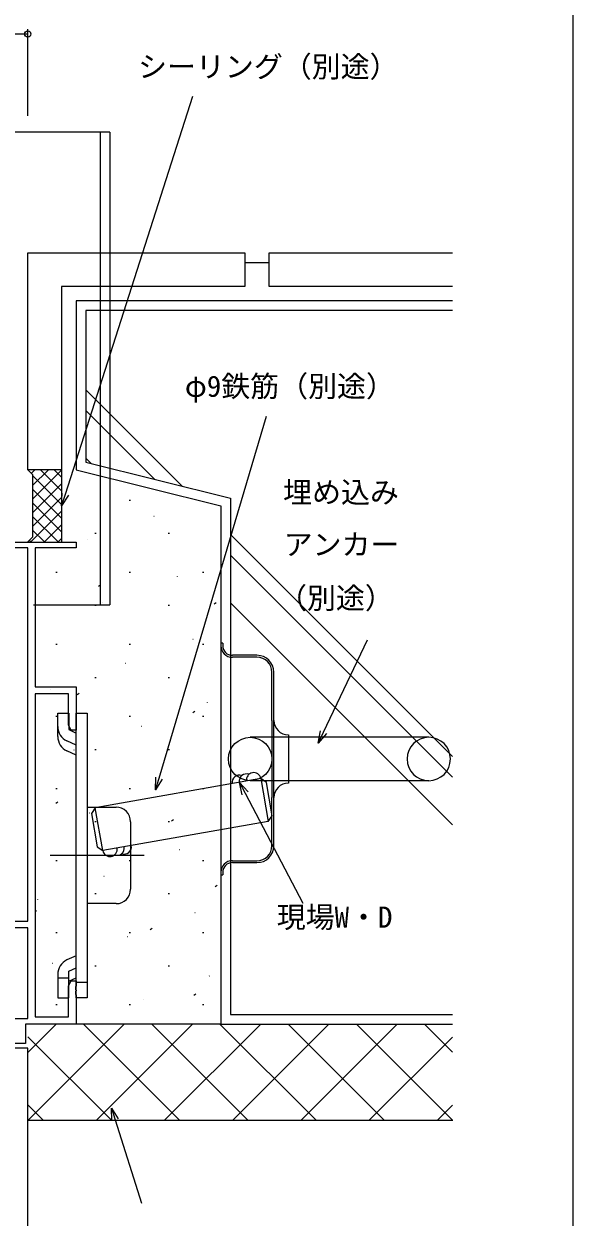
# Model space of a CAD drawing. Units: millimetres, scale not verified. Extents: x -437 to 438, y -344 to 341.
# Drawn here: x 324.3 to 438.2, y -159.1 to 88.4 of the extents above; entities that cross this region are included whole.
import ezdxf
from ezdxf.enums import TextEntityAlignment as Align

# ---------------------------------------------------------------- set-up
doc = ezdxf.new("R2010")
doc.units = ezdxf.units.MM
doc.header["$LTSCALE"] = 2
for name, color, linetype in [('0-2_YKK_11', 7, 'Continuous'), ('0-4_YKK_12', 2, 'Continuous'), ('0-5_YKK_13', 4, 'Continuous'), ('0-7_YKK_D', 6, 'Continuous'), ('0-8_YKK_ZWAK', 7, 'Continuous'), ('0-9_YSS_K', 3, 'Continuous')]:
    doc.layers.add(name, color=color, linetype=linetype)
doc.styles.add('ＭＳ ゴシック', font='')
doc.styles.get('ＭＳ ゴシック').set_extended_font_data('MS Gothic')

msp = doc.modelspace()

# ---------------------------------------------------------------- linework, layer by layer
at = {"layer": '0-2_YKK_11'}
for points in [[(310.167, -19.072), (335.167, -19.072), (335.167, -20.272), (326.667, -20.272), (326.667, -49.072), (335.167, -49.072)], [(335.167, -49.072), (335.167, -58.072), (334.167, -58.072), (333.567, -57.033), (333.567, -50.572), (326.667, -50.572)], [(326.667, -50.572), (326.667, -117.572), (333.567, -117.572), (333.567, -111.111), (334.167, -110.072), (335.167, -110.072), (335.167, -111.114), (335.047, -111.297), (335.047, -111.847), (335.167, -112.03), (335.167, -112.114), (335.047, -112.297), (335.047, -112.847), (335.167, -113.03), (335.167, -119.072), (324.667, -119.072), (324.667, -123.072), (318.667, -123.072)], [(318.667, -117.872), (325.167, -117.872), (325.167, -99.072), (287.967, -99.072)]]:
    msp.add_lwpolyline(points, dxfattribs=at)
msp.add_lwpolyline([(325.167, -97.672), (325.167, -20.272), (311.367, -20.272), (311.367, -22.772), (299.567, -22.772), (299.567, -63.172), (309.567, -63.172), (309.567, -66.172), (312.567, -66.172), (312.567, -89.772), (309.567, -89.772), (309.567, -97.672)], close=True, dxfattribs=at)
at = {"layer": '0-4_YKK_12'}
for p, q in [((342.169, 65.924), (174.167, 65.924)), ((340.169, 65.924), (340.169, 50.924)), ((340.169, 50.924), (340.169, -32.076)), ((326.369, -32.078), (342.169, -32.078))]:
    msp.add_line(p, q, dxfattribs=at)
msp.add_lwpolyline([(342.169, 65.924), (342.169, 50.924), (342.169, -32.076)], dxfattribs=at)
at = {"layer": '0-5_YKK_13'}
for p, q in [((365.167, -40.072), (365.167, -40.572)), ((365.567, -40.072), (365.167, -40.072)), ((365.167, -40.572), (365.167, -87.572)), ((365.567, -40.072), (365.567, -40.572)), ((372.667, -42.572), (367.567, -42.572)), ((372.667, -42.972), (367.567, -42.972)), ((375.767, -56.072), (375.767, -46.072)), ((376.167, -56.072), (376.167, -46.072)), ((331.367, -59.404), (331.367, -56.866)), ((375.767, -56.072), (375.767, -72.072)), ((376.167, -72.072), (376.167, -56.072)), ((379.167, -59.072), (379.167, -69.072)), ((335.167, -61.233), (333.255, -60.328)), ((408.267, -59.572), (371.267, -59.572)), ((335.167, -63.278), (333.273, -62.395)), ((408.267, -68.572), (371.267, -68.572)), ((337.467, -74.072), (343.467, -74.072)), ((375.767, -82.072), (375.767, -72.072)), ((376.167, -82.072), (376.167, -72.072)), ((346.467, -77.072), (346.467, -91.072)), ((349.248, -84.072), (329.796, -84.072)), ((367.567, -85.172), (372.667, -85.172)), ((367.567, -85.572), (372.667, -85.572)), ((365.167, -87.572), (365.167, -88.072)), ((365.167, -88.072), (365.567, -88.072)), ((365.567, -87.572), (365.567, -88.072)), ((343.467, -94.072), (337.467, -94.072)), ((335.167, -104.866), (333.273, -105.749)), ((333.667, -109.515), (331.367, -109.515)), ((333.667, -110.166), (335.167, -109.456)), ((337.467, -110.397), (335.167, -110.397))]:
    msp.add_line(p, q, dxfattribs=at)
for points in [[(331.367, -57.345), (331.367, -54.572), (333.667, -54.572), (333.667, -57.978), (335.167, -58.688)], [(331.367, -108.74), (331.367, -111.278), (331.367, -113.572), (333.667, -113.572), (333.667, -108.103), (335.167, -107.404)]]:
    msp.add_lwpolyline(points, dxfattribs=at)
msp.add_lwpolyline([(335.167, -113.572), (335.167, -54.572), (337.467, -54.572), (337.467, -113.572)], close=True, dxfattribs=at)
msp.add_circle((371.267, -64.072), 4.5, dxfattribs=at)
for centre, radius, start, end in [((367.567, -40.572), 2.4, 180, 270), ((367.567, -40.572), 2, 180, 270), ((372.667, -46.072), 3.5, 0, 90), ((372.667, -46.072), 3.1, 0, 90), ((379.167, -56.072), 3, 180, 270), ((334.667, -57.345), 3.3, 180, 244.66912), ((334.667, -59.404), 3.3, 180, 245), ((408.267, -64.072), 4.5, 90, 270), ((408.267, -64.072), 4.5, 270, 90), ((379.167, -72.072), 3, 90, 180), ((343.467, -77.072), 3, 359.99998, 90.00002), ((372.667, -82.072), 3.1, 270, 0), ((372.667, -82.072), 3.5, 270, 0), ((367.567, -87.572), 2.4, 90, 180), ((367.567, -87.572), 2, 90, 180), ((343.467, -91.072), 3, 270, 359.99998), ((334.667, -108.74), 3.3, 115, 180)]:
    msp.add_arc(centre, radius, start, end, dxfattribs=at)
at = {"layer": '0-7_YKK_D'}
for p, q in [((325.167, 69.295), (325.167, 87.296)), ((310.167, 86.296), (325.167, 86.296))]:
    msp.add_line(p, q, dxfattribs=at)
for points in [[(332.166, -11.568), (332.943, -9.14), (359.353, 73.422)], [(351.632, -70.471), (352.358, -68.026), (374.637, 7.053)], [(333.594, -9.348), (332.166, -11.568), (332.292, -8.931)], [(385.383, -60.814), (386.478, -58.511), (395.574, -39.369)], [(387.095, -58.804), (385.383, -60.814), (385.861, -58.218)], [(353.013, -68.221), (351.632, -70.471), (351.703, -67.832)], [(369.597, -71.499), (369.019, -68.924), (370.807, -70.865)], [(369.019, -68.924), (370.202, -71.182), (382.149, -93.983)], [(342.596, -139.143), (342.478, -136.505), (343.899, -138.73)], [(342.478, -136.505), (343.247, -138.937), (348.704, -156.184)]]:
    msp.add_lwpolyline(points, dxfattribs=at)
msp.add_circle((325.167, 86.296), 0.637, dxfattribs=at)
at = {"layer": '0-8_YKK_ZWAK'}
msp.add_lwpolyline([(-436.8, -343.7), (438.2, -343.7), (438.2, 306.3)], dxfattribs=at)
at = {"layer": '0-9_YSS_K'}
for p, q in [((370.166, 38.932), (375.166, 38.932)), ((337.166, 12.464), (357.128, -7.497)), ((337.166, 8.222), (351.471, -6.083)), ((337.166, -1.678), (338.272, -2.783)), ((326.166, -5.068), (325.166, -4.068)), ((325.894, -4.797), (326.623, -4.068)), ((326.166, -7.354), (329.451, -4.068)), ((326.166, -10.182), (332.166, -4.182)), ((332.166, -8.448), (327.786, -4.068)), ((332.166, -5.62), (330.615, -4.068)), ((332.166, -4.068), (332.166, -19.068)), ((326.166, -5.068), (326.166, -18.066)), ((332.166, -11.276), (326.166, -5.276)), ((326.166, -13.01), (332.166, -7.01)), ((332.166, -14.105), (326.166, -8.105)), ((326.166, -15.839), (332.166, -9.839)), ((332.166, -16.933), (326.166, -10.933)), ((346.176, -10.363), (346.426, -10.363)), ((325.765, -19.068), (332.166, -12.667)), ((331.473, -19.068), (326.166, -13.762)), ((351.279, -13.714), (351.326, -13.697)), ((328.644, -19.068), (326.166, -16.59)), ((328.593, -19.068), (332.166, -15.496)), ((339.051, -17.238), (339.301, -17.238)), ((354.251, -17.238), (354.501, -17.238)), ((326.166, -18.068), (325.166, -19.068)), ((325.816, -19.068), (325.491, -18.743)), ((331.422, -19.068), (332.166, -18.324)), ((337.579, -18.565), (337.611, -18.554)), ((367.166, -17.536), (413.199, -63.569)), ((367.166, -21.778), (413.199, -67.811)), ((330.976, -25.313), (331.226, -25.313)), ((346.176, -25.313), (346.426, -25.313)), ((356.159, -26.191), (356.206, -26.174)), ((361.376, -25.313), (361.626, -25.313)), ((339.804, -28.197), (340.221, -27.921)), ((340.558, -31.715), (340.605, -31.699)), ((363.818, -31.892), (364.235, -31.616)), ((367.166, -31.678), (413.199, -77.711)), ((339.051, -32.188), (339.301, -32.188)), ((354.251, -32.188), (354.501, -32.188)), ((359.389, -39.252), (359.436, -39.235)), ((330.976, -40.263), (331.226, -40.263)), ((346.176, -40.263), (346.426, -40.263)), ((361.376, -40.263), (361.626, -40.263)), ((345.438, -44.192), (345.485, -44.175)), ((339.051, -47.138), (339.301, -47.138)), ((354.251, -47.138), (354.501, -47.138)), ((329.837, -49.717), (329.884, -49.7)), ((335.382, -50.713), (335.799, -50.437)), ((359.396, -54.408), (359.813, -54.132)), ((362.384, -52.396), (362.431, -52.379)), ((330.976, -55.213), (331.226, -55.213)), ((346.176, -55.213), (346.426, -55.213)), ((361.376, -55.213), (361.626, -55.213)), ((348.668, -57.253), (348.715, -57.236)), ((334.717, -62.193), (334.764, -62.177)), ((339.051, -62.088), (339.301, -62.088)), ((354.251, -62.088), (354.501, -62.088)), ((373.449, -68.139), (339.145, -74.221)), ((330.976, -70.163), (331.226, -70.163)), ((346.176, -70.163), (346.426, -70.163)), ((351.663, -70.397), (351.71, -70.381)), ((361.376, -70.163), (361.626, -70.163)), ((330.96, -73.229), (331.377, -72.953)), ((337.947, -75.254), (337.994, -75.238)), ((354.973, -76.924), (355.39, -76.648)), ((339.051, -77.038), (339.301, -77.038)), ((375.02, -77.001), (340.716, -83.082)), ((354.251, -77.038), (354.501, -77.038)), ((356.542, -82.874), (356.589, -82.857)), ((330.976, -85.113), (331.226, -85.113)), ((346.176, -85.113), (346.426, -85.113)), ((361.376, -85.113), (361.626, -85.113)), ((340.942, -88.399), (340.989, -88.382)), ((363.998, -90.54), (364.415, -90.264)), ((327.226, -93.255), (327.273, -93.239)), ((339.051, -91.988), (339.301, -91.988)), ((354.251, -91.988), (354.501, -91.988)), ((326.734, -95.615), (326.955, -95.469)), ((359.772, -95.935), (359.82, -95.918)), ((330.976, -100.063), (331.226, -100.063)), ((345.821, -100.875), (345.868, -100.859)), ((346.176, -100.063), (346.426, -100.063)), ((350.551, -99.44), (350.968, -99.164)), ((361.376, -100.063), (361.626, -100.063)), ((330.221, -106.4), (330.268, -106.383)), ((339.051, -106.938), (339.301, -106.938)), ((354.251, -106.938), (354.501, -106.938)), ((362.767, -109.079), (362.814, -109.063)), ((359.575, -113.056), (359.992, -112.78)), ((330.976, -115.013), (331.226, -115.013)), ((346.176, -115.013), (346.426, -115.013)), ((349.051, -113.936), (349.099, -113.92)), ((361.376, -115.013), (361.626, -115.013)), ((345.164, -119.068), (325.166, -139.066)), ((331.022, -119.068), (325.166, -124.924)), ((365.166, -119.068), (334.666, -119.068)), ((356.705, -139.068), (336.705, -119.068)), ((359.306, -119.068), (339.306, -139.068)), ((370.847, -139.068), (350.847, -119.068)), ((373.448, -119.068), (353.448, -139.068)), ((384.99, -139.068), (364.99, -119.068)), ((387.59, -119.068), (367.59, -139.068)), ((399.132, -139.068), (379.132, -119.068)), ((401.733, -119.068), (381.733, -139.068)), ((413.199, -138.994), (393.274, -119.068)), ((413.199, -124.851), (407.416, -119.068)), ((342.563, -139.068), (325.166, -121.671)), ((413.199, -121.744), (395.875, -139.068)), ((328.421, -139.068), (325.166, -135.813)), ((413.199, -135.886), (410.017, -139.068)), ((413.274, -139.068), (325.166, -139.068))]:
    msp.add_line(p, q, dxfattribs=at)
for points in [[(332.166, 33.932), (332.166, -4.068), (325.166, -4.068), (325.166, 40.932), (370.166, 40.932), (370.166, 33.932)], [(373.449, -68.139), (375.02, -77.001), (375.83, -75.842), (374.608, -68.949)], [(340.716, -83.08), (339.145, -74.218), (338.335, -75.377), (339.556, -82.27)], [(325.166, -124.068), (308.166, -124.068), (308.166, -139.068), (305.166, -139.068), (305.166, -209.068), (325.166, -209.068), (325.166, -199.068), (320.166, -199.068), (320.166, -184.068), (325.166, -184.068)]]:
    msp.add_lwpolyline(points, close=True, dxfattribs=at)
for points in [[(413.199, 33.932), (375.166, 33.932), (375.166, 40.932), (413.199, 40.932)], [(413.199, 30.932), (335.166, 30.932), (335.166, -4.068), (365.166, -11.568), (365.166, -119.068), (413.199, -119.068)], [(413.199, 28.932), (337.166, 28.932), (337.166, -2.507), (367.166, -10.007), (367.166, -117.068), (413.199, -117.068)]]:
    msp.add_lwpolyline(points, dxfattribs=at)
for centre, start, end in [((369.019, -68.924), 70.04391, 190.04392), ((370.496, -68.662), 70.04391, 190.04392), ((371.973, -68.4), 10.04394, 190.04392), ((342.191, -82.815), 190.04394, 10.04392), ((343.668, -82.554), 250.04391, 10.04392), ((345.145, -82.292), 250.04391, 10.04392)]:
    msp.add_arc(centre, 1.5, start, end, dxfattribs=at)

# ---------------------------------------------------------------- texts
at = {"layer": '0-7_YKK_D', "style": 'ＭＳ ゴシック'}
for s, p in [('シーリング（別途）', (348.015, 76.003)), ('φ9鉄筋（別途）', (357.721, 9.724)), ('埋め込み', (378.089, -12.272)), ('アンカー', (378.191, -23.09)), ('（別途）', (377.032, -34.215)), ('現場W・D', (376.763, -100.382))]:
    msp.add_text(s, height=4.399, dxfattribs=at).set_placement(p, align=Align.BOTTOM_LEFT)

doc.saveas('drawing.dxf')
